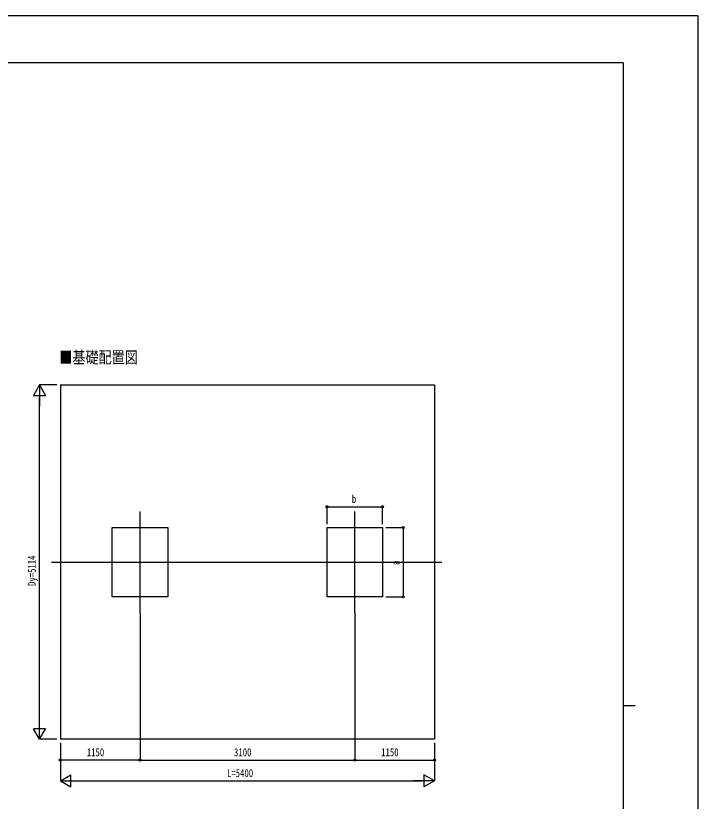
# Model space of a CAD drawing. Units: millimetres, scale not verified. Extents: x -14718 to 14718, y -10395 to 10395.
# Drawn here: x 4864 to 14718, y -944 to 10395 of the extents above; entities that cross this region are included whole.
import ezdxf
from ezdxf.enums import TextEntityAlignment as Align

# ---------------------------------------------------------------- set-up
doc = ezdxf.new("R2010")
doc.units = ezdxf.units.MM
doc.header["$LTSCALE"] = 50
for name, color, linetype in [('0-2_USER1', 3, 'Continuous'), ('0-3_YKK_12', 2, 'Continuous'), ('0-5_YKK_A1', 4, 'Continuous'), ('0-6_YKK_D', 6, 'Continuous'), ('0-7_YKK_ZWAK', 7, 'Continuous')]:
    doc.layers.add(name, color=color, linetype=linetype)
doc.styles.add('ＭＳ ゴシック', font='')
doc.styles.get('ＭＳ ゴシック').set_extended_font_data('MS Gothic')

msp = doc.modelspace()

# ---------------------------------------------------------------- linework, layer by layer
at = {"layer": '0-3_YKK_12'}
for p, q in [((6658.64, 1776.64), (6658.64, 3239.16)), ((9758.64, 1776.64), (9758.64, 3239.16)), ((5382.53, 2507.9), (11013.89, 2507.9))]:
    msp.add_line(p, q, dxfattribs=at)
at = {"layer": '0-5_YKK_A1'}
for p, q in [((5508.57, 5064.74), (10908.57, 5064.74)), ((5508.57, 5064.74), (5508.57, -48.95)), ((10908.57, 5064.74), (10908.57, -48.95)), ((10908.57, -48.95), (5508.57, -48.95))]:
    msp.add_line(p, q, dxfattribs=at)
for points in [[(6258.64, 3007.9), (7058.64, 3007.9), (7058.64, 2007.9), (6258.64, 2007.9)], [(9358.64, 3007.9), (10158.64, 3007.9), (10158.64, 2007.9), (9358.64, 2007.9)]]:
    msp.add_lwpolyline(points, close=True, dxfattribs=at)
at = {"layer": '0-6_YKK_D'}
for p, q in [((5208.57, 5064.74), (5121.07, 4913.19)), ((5458.57, 5064.74), (5207.57, 5064.74)), ((5208.57, 5064.74), (5296.07, 4913.19)), ((5208.57, 5064.74), (5208.57, 4761.63)), ((5121.07, 4913.19), (5296.07, 4913.19)), ((5208.57, 126.05), (5208.57, 4889.74)), ((9358.64, 3054.99), (9358.64, 3308.9)), ((9358.64, 3307.9), (10158.64, 3307.9)), ((10158.64, 3056.91), (10158.64, 3308.9)), ((10208.64, 3007.9), (10459.64, 3007.9)), ((10458.64, 3007.9), (10458.64, 2007.9)), ((10208.64, 2007.9), (10459.64, 2007.9)), ((6658.64, 1775.64), (6658.64, -349.95)), ((6658.64, 1775.64), (6658.64, -349.95)), ((9758.64, 1775.64), (9758.64, -349.95)), ((9758.64, 1775.64), (9758.64, -349.95)), ((5208.57, -48.95), (5208.57, 254.16)), ((5208.57, -48.95), (5121.07, 102.61)), ((5296.07, 102.61), (5121.07, 102.61)), ((5208.57, -48.95), (5296.07, 102.61)), ((5458.57, -48.95), (5207.57, -48.95)), ((5508.57, -101.91), (5508.57, -649.95)), ((5508.57, -101.91), (5508.57, -349.95)), ((10908.57, -99.62), (10908.57, -649.95)), ((10908.57, -99.62), (10908.57, -349.95)), ((6658.64, -348.95), (5508.57, -348.95)), ((6658.64, -348.95), (9758.64, -348.95)), ((9758.64, -348.95), (10908.57, -348.95)), ((5508.57, -648.95), (5660.12, -561.45)), ((5660.12, -736.45), (5660.12, -561.45)), ((10908.57, -648.95), (10757.02, -561.45)), ((10757.02, -561.45), (10757.02, -736.45)), ((5508.57, -648.95), (5660.12, -736.45)), ((5508.57, -648.95), (5811.68, -648.95)), ((5683.57, -648.95), (10733.57, -648.95)), ((10908.57, -648.95), (10605.46, -648.95)), ((10908.57, -648.95), (10757.02, -736.45))]:
    msp.add_line(p, q, dxfattribs=at)
for centre in [(9358.64, 3307.9), (10158.64, 3307.9), (10458.64, 3007.9), (10458.64, 2007.9), (5508.57, -348.95), (6658.64, -348.95), (6658.64, -348.95), (9758.64, -348.95), (9758.64, -348.95), (10908.57, -348.95)]:
    msp.add_circle(centre, 14.88, dxfattribs=at)
at = {"layer": '0-7_YKK_ZWAK'}
for p, q in [((13632.57, 9712.5), (-13667.43, 9712.5)), ((13632.57, 9712.5), (13632.57, -8837.5)), ((13632.57, 437.5), (13807.57, 437.5))]:
    msp.add_line(p, q, dxfattribs=at)
msp.add_lwpolyline([(-14717.5, -10395), (14717.5, -10395), (14717.5, 10395), (-14717.5, 10395)], close=True, dxfattribs=at)

# ---------------------------------------------------------------- texts
at = {"layer": '0-2_USER1', "style": 'ＭＳ ゴシック', "width": 0.8}
msp.add_text('■基礎配置図', height=173.2, dxfattribs=at).set_placement((5493.29, 5325.7), align=Align.BOTTOM_LEFT)
at = {"layer": '0-6_YKK_D', "style": 'ＭＳ ゴシック', "width": 0.8}
for s, p in [('b', (9716.64, 3327.9)), ('1150', (5890.41, -328.95)), ('3100', (8015.44, -328.95)), ('1150', (10140.41, -328.95)), ('L=5400', (7914.57, -628.95))]:
    msp.add_text(s, height=115.5, dxfattribs=at).set_placement(p, align=Align.BOTTOM_LEFT)
for s, p in [('Dy=5114', (5188.57, 2163.5)), ('a', (10438.64, 2465.9))]:
    msp.add_text(s, height=115.5, rotation=90, dxfattribs=at).set_placement(p, align=Align.BOTTOM_LEFT)

doc.saveas('drawing.dxf')
